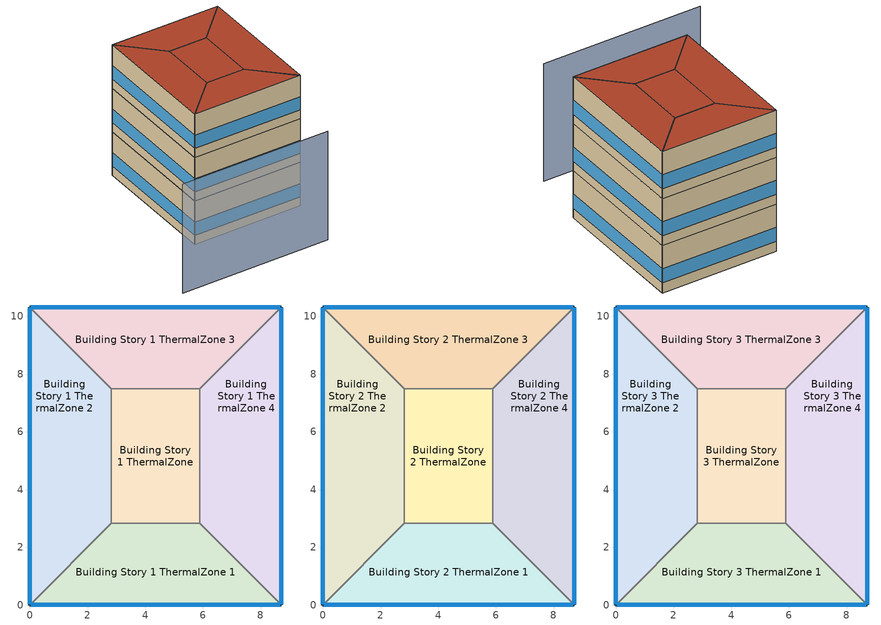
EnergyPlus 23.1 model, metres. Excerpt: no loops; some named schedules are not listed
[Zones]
Building Story 1 ThermalZone
 floor ground (Typical Insulated Carpeted 8in Slab Floor): 5.88,2.83 2.83,2.83 2.83,7.5 5.88,7.5 z0
 wall adiabatic (Typical Interior Wall): 2.83,2.83 5.88,2.83 5.88,7.5 2.83,7.5 2.83,2.83 z0:3.6
 ceiling adiabatic (Typical Interior Floor): 5.88,7.5 2.83,7.5 2.83,2.83 5.88,2.83 z3.6
Building Story 1 ThermalZone 1
 floor ground (Typical Insulated Carpeted 8in Slab Floor): 8.71,0 0,0 2.83,2.83 5.88,2.83 z0
 wall outside (Typical Insulated Steel Framed Exterior Wall R-20.41): 0,0 8.71,0 z0:3.6
 wall adiabatic (Typical Interior Wall): 8.71,0 5.88,2.83 2.83,2.83 0,0 z0:3.6
 window (U 0.48 SHGC 0.40 Dbl Ref-D Clr 6mm/13mm): 0.03,0 8.68,0 z0.76:1.85
 ceiling adiabatic (Typical Interior Ceiling): 5.88,2.83 2.83,2.83 0,0 8.71,0 z3.6
Building Story 1 ThermalZone 2
 floor ground (Typical Insulated Carpeted 8in Slab Floor): 0,0 0,10.33 2.83,7.5 2.83,2.83 z0
 wall outside (Typical Insulated Steel Framed Exterior Wall R-20.41): 0,10.33 0,0 z0:3.6
 wall adiabatic (Typical Interior Wall): 0,0 2.83,2.83 2.83,7.5 0,10.33 z0:3.6
 window (U 0.48 SHGC 0.40 Dbl Ref-D Clr 6mm/13mm): 0,10.3 0,0.03 z0.76:1.85
 ceiling adiabatic (Typical Interior Ceiling): 2.83,2.83 2.83,7.5 0,10.33 0,0 z3.6
Building Story 1 ThermalZone 3
 floor ground (Typical Insulated Carpeted 8in Slab Floor): 0,10.33 8.71,10.33 5.88,7.5 2.83,7.5 z0
 wall outside (Typical Insulated Steel Framed Exterior Wall R-20.41): 8.71,10.33 0,10.33 z0:3.6
 wall adiabatic (Typical Interior Wall): 0,10.33 2.83,7.5 5.88,7.5 8.71,10.33 z0:3.6
 window (U 0.48 SHGC 0.40 Dbl Ref-D Clr 6mm/13mm): 8.68,10.33 0.03,10.33 z0.76:1.85
 ceiling adiabatic (Typical Interior Ceiling): 2.83,7.5 5.88,7.5 8.71,10.33 0,10.33 z3.6
Building Story 1 ThermalZone 4
 floor ground (Typical Insulated Carpeted 8in Slab Floor): 8.71,10.33 8.71,0 5.88,2.83 5.88,7.5 z0
 wall outside (Typical Insulated Steel Framed Exterior Wall R-20.41): 8.71,0 8.71,10.33 z0:3.6
 wall adiabatic (Typical Interior Wall): 8.71,10.33 5.88,7.5 5.88,2.83 8.71,0 z0:3.6
 window (U 0.48 SHGC 0.40 Dbl Ref-D Clr 6mm/13mm): 8.71,0.03 8.71,10.3 z0.76:1.85
 ceiling adiabatic (Typical Interior Ceiling): 5.88,7.5 5.88,2.83 8.71,0 8.71,10.33 z3.6
Building Story 2 ThermalZone
 floor adiabatic (Typical Interior Floor): 5.88,2.83 2.83,2.83 2.83,7.5 5.88,7.5 z3.6
 wall adiabatic (Typical Interior Wall): 2.83,2.83 5.88,2.83 5.88,7.5 2.83,7.5 2.83,2.83 z3.6:7.2
 ceiling adiabatic (Typical Interior Ceiling): 5.88,7.5 2.83,7.5 2.83,2.83 5.88,2.83 z7.2
Building Story 2 ThermalZone 1
 floor adiabatic (Typical Interior Ceiling): 8.71,0 0,0 2.83,2.83 5.88,2.83 z3.6
 wall outside (Typical Insulated Steel Framed Exterior Wall R-20.41): 0,0 8.71,0 z3.6:7.2
 wall adiabatic (Typical Interior Wall): 8.71,0 5.88,2.83 2.83,2.83 0,0 z3.6:7.2
 window (U 0.48 SHGC 0.40 Dbl Ref-D Clr 6mm/13mm): 0.03,0 8.68,0 z4.36:5.45
 ceiling adiabatic (Typical Interior Ceiling): 5.88,2.83 2.83,2.83 0,0 8.71,0 z7.2
Building Story 2 ThermalZone 2
 floor adiabatic (Typical Interior Ceiling): 0,0 0,10.33 2.83,7.5 2.83,2.83 z3.6
 wall outside (Typical Insulated Steel Framed Exterior Wall R-20.41): 0,10.33 0,0 z3.6:7.2
 wall adiabatic (Typical Interior Wall): 0,0 2.83,2.83 2.83,7.5 0,10.33 z3.6:7.2
 window (U 0.48 SHGC 0.40 Dbl Ref-D Clr 6mm/13mm): 0,10.3 0,0.03 z4.36:5.45
 ceiling adiabatic (Typical Interior Ceiling): 2.83,2.83 2.83,7.5 0,10.33 0,0 z7.2
Building Story 2 ThermalZone 3
 floor adiabatic (Typical Interior Ceiling): 0,10.33 8.71,10.33 5.88,7.5 2.83,7.5 z3.6
 wall outside (Typical Insulated Steel Framed Exterior Wall R-20.41): 8.71,10.33 0,10.33 z3.6:7.2
 wall adiabatic (Typical Interior Wall): 0,10.33 2.83,7.5 5.88,7.5 8.71,10.33 z3.6:7.2
 window (U 0.48 SHGC 0.40 Dbl Ref-D Clr 6mm/13mm): 8.68,10.33 0.03,10.33 z4.36:5.45
 ceiling adiabatic (Typical Interior Ceiling): 2.83,7.5 5.88,7.5 8.71,10.33 0,10.33 z7.2
Building Story 2 ThermalZone 4
 floor adiabatic (Typical Interior Ceiling): 8.71,10.33 8.71,0 5.88,2.83 5.88,7.5 z3.6
 wall outside (Typical Insulated Steel Framed Exterior Wall R-20.41): 8.71,0 8.71,10.33 z3.6:7.2
 wall adiabatic (Typical Interior Wall): 8.71,10.33 5.88,7.5 5.88,2.83 8.71,0 z3.6:7.2
 window (U 0.48 SHGC 0.40 Dbl Ref-D Clr 6mm/13mm): 8.71,0.03 8.71,10.3 z4.36:5.45
 ceiling adiabatic (Typical Interior Ceiling): 5.88,7.5 5.88,2.83 8.71,0 8.71,10.33 z7.2
Building Story 3 ThermalZone
 floor adiabatic (Typical Interior Ceiling): 5.88,2.83 2.83,2.83 2.83,7.5 5.88,7.5 z7.2
 wall adiabatic (Typical Interior Wall): 2.83,2.83 5.88,2.83 5.88,7.5 2.83,7.5 2.83,2.83 z7.2:10.8
 roof outside (Typical IEAD Roof R-31.25): 5.88,7.5 2.83,7.5 2.83,2.83 5.88,2.83 z10.8
Building Story 3 ThermalZone 1
 floor adiabatic (Typical Interior Ceiling): 8.71,0 0,0 2.83,2.83 5.88,2.83 z7.2
 wall outside (Typical Insulated Steel Framed Exterior Wall R-20.41): 0,0 8.71,0 z7.2:10.8
 wall adiabatic (Typical Interior Wall): 8.71,0 5.88,2.83 2.83,2.83 0,0 z7.2:10.8
 window (U 0.48 SHGC 0.40 Dbl Ref-D Clr 6mm/13mm): 0.03,0 8.68,0 z7.96:9.05
 roof outside (Typical IEAD Roof R-31.25): 5.88,2.83 2.83,2.83 0,0 8.71,0 z10.8
Building Story 3 ThermalZone 2
 floor adiabatic (Typical Interior Ceiling): 0,0 0,10.33 2.83,7.5 2.83,2.83 z7.2
 wall outside (Typical Insulated Steel Framed Exterior Wall R-20.41): 0,10.33 0,0 z7.2:10.8
 wall adiabatic (Typical Interior Wall): 0,0 2.83,2.83 2.83,7.5 0,10.33 z7.2:10.8
 window (U 0.48 SHGC 0.40 Dbl Ref-D Clr 6mm/13mm): 0,10.3 0,0.03 z7.96:9.05
 roof outside (Typical IEAD Roof R-31.25): 2.83,2.83 2.83,7.5 0,10.33 0,0 z10.8
Building Story 3 ThermalZone 3
 floor adiabatic (Typical Interior Ceiling): 0,10.33 8.71,10.33 5.88,7.5 2.83,7.5 z7.2
 wall outside (Typical Insulated Steel Framed Exterior Wall R-20.41): 8.71,10.33 0,10.33 z7.2:10.8
 wall adiabatic (Typical Interior Wall): 0,10.33 2.83,7.5 5.88,7.5 8.71,10.33 z7.2:10.8
 window (U 0.48 SHGC 0.40 Dbl Ref-D Clr 6mm/13mm): 8.68,10.33 0.03,10.33 z7.96:9.05
 roof outside (Typical IEAD Roof R-31.25): 2.83,7.5 5.88,7.5 8.71,10.33 0,10.33 z10.8
Building Story 3 ThermalZone 4
 floor adiabatic (Typical Interior Ceiling): 8.71,10.33 8.71,0 5.88,2.83 5.88,7.5 z7.2
 wall outside (Typical Insulated Steel Framed Exterior Wall R-20.41): 8.71,0 8.71,10.33 z7.2:10.8
 wall adiabatic (Typical Interior Wall): 8.71,10.33 5.88,7.5 5.88,2.83 8.71,0 z7.2:10.8
 window (U 0.48 SHGC 0.40 Dbl Ref-D Clr 6mm/13mm): 8.71,0.03 8.71,10.3 z7.96:9.05
 roof outside (Typical IEAD Roof R-31.25): 5.88,7.5 5.88,2.83 8.71,0 8.71,10.33 z10.8
shading: 7.95,-4.55 -4.02,-4.55 z0:9
[Building]
bld_22: Terrain=City
[Site:Location]
Laramie General Brees Field_WY_USA: Latitude {deg}=41.3155; Longitude {deg}=-105.583; Time Zone {hr}=-7; Elevation {m}=2215
[Site:GroundTemperature:FCfactorMethod]
8.6, 2.8, -4.1, -8.8, -2.2, 0.3, 6.7, 10.1, 16.5, 20.6, 19.2, 14.7
[Site:WaterMainsTemperature]
Calculation Method=Correlation; Annual Average Outdoor Air Temperature {C}=8.96667; Maximum Difference In Monthly Average Outdoor Air Temperatures {deltaC}=26.2
[SizingPeriod:DesignDay] Day of Month=21; Dry-Bulb Temperature Range Modifier Type=DefaultMultipliers; Humidity Condition Type=Wetbulb; Barometric Pressure {Pa}=98769; Rain Indicator=No; Snow Indicator=No; Daylight Saving Time Indicator=No; Begin Environment Reset Mode=FullResetAtBeginEnvironment
Name | Month | Day Type | Maximum Dry-Bulb Temperature {C} | Daily Dry-Bulb Temperature Range {deltaC} | Wetbulb or DewPoint at Maximum Dry-Bulb {C} | Wind Speed {m/s} | Wind Direction {deg} | Solar Model Indicator | ASHRAE Clear Sky Optical Depth for Beam Irradiance (taub) | ASHRAE Clear Sky Optical Depth for Diffuse Irradiance (taud) | Sky Clearness
Buffalo Niagara Intl Ap Ann Clg .4% Condns DB=>MWB 1 | 7 | SummerDesignDay | 30.3 | 9.3 | 21.8 | 5.7 | 240 | ASHRAETau | 0.462 | 2.001
Buffalo Niagara Intl Ap Ann Clg .4% Condns WB=>MDB 1 | 7 | SummerDesignDay | 27.8 | 9.3 | 23.8 | 5.7 | 240 | ASHRAETau | 0.462 | 2.001
Buffalo Niagara Intl Ap Ann Htg 99.6% Condns DB 1 | 1 | WinterDesignDay | -16.3 | 0 | -16.3 | 5.1 | 270 | ASHRAEClearSky |  |  | 0
[Material] Thermal Absorptance=0.9; Solar Absorptance=0.7
Name | Roughness | Thickness {m} | Conductivity {W/m-K} | Density {kg/m3} | Specific Heat {J/kg-K} | Visible Absorptance
100mm Normalweight concrete floor | MediumRough | 0.1016 | 2.31045 | 2322 | 832.557 | 0.7
25mm Stucco | Smooth | 0.0254 | 0.72 | 1856 | 840 | 0.7
5/8 in. Gypsum Board | MediumSmooth | 0.0159 | 0.16 | 800 | 1090 | 0.7
8 in. Normalweight Concrete Floor | MediumRough | 0.2032 | 2.31 | 2322 | 832 | 0.7
G01 13mm gypsum board | Smooth | 0.0127 | 0.160031 | 800.001 | 1090.73 | 0.5
Metal Roof Surface | Smooth | 0.0008 | 45.28 | 7824 | 500 | 0.7
Roof Membrane | VeryRough | 0.0095 | 0.16 | 1121.29 | 1460 | 0.7
Std Wood 6inch 1; Std Wood 6inch 2 | MediumSmooth | 0.15 | 0.12 | 540 | 1210 | 0.7
[Material:NoMass] Roughness=Smooth; Thermal Absorptance=0.9; Solar Absorptance=0.7
Name | Thermal Resistance {m2-K/W} | Visible Absorptance
CP02 CARPET PAD; Typical Carpet Pad | 0.21648 | 0.8
Typical Insulation R-18.23 | 3.21036 | 0.7
Typical Insulation R-30.13 | 5.30668 | 0.7
[WindowMaterial:Gas]
AIR 13MM: Gas Type=Air; Thickness {m}=0.0127
[WindowMaterial:Glazing] Optical Data Type=SpectralAverage; Thickness {m}=0.006; Infrared Transmittance at Normal Incidence=0; Front Side Infrared Hemispherical Emissivity=0.84; Conductivity {W/m-K}=0.9; Dirt Correction Factor for Solar and Visible Transmittance=1; Solar Diffusing=No
Name | Solar Transmittance at Normal Incidence | Front Side Solar Reflectance at Normal Incidence | Back Side Solar Reflectance at Normal Incidence | Visible Transmittance at Normal Incidence | Front Side Visible Reflectance at Normal Incidence | Back Side Visible Reflectance at Normal Incidence | Back Side Infrared Hemispherical Emissivity
CLEAR 6MM | 0.775 | 0.071 | 0.071 | 0.881 | 0.08 | 0.08 | 0.84
REF D CLEAR 6MM | 0.429 | 0.308 | 0.379 | 0.334 | 0.453 | 0.505 | 0.82
[Construction]
InteriorFurnishings 1: Std Wood 6inch 1
InteriorFurnishings 2: Std Wood 6inch 2
Typical IEAD Roof R-31.25: Roof Membrane, Typical Insulation R-30.13, Metal Roof Surface
Typical Insulated Carpeted 8in Slab Floor: 8 in. Normalweight Concrete Floor, Typical Carpet Pad
Typical Insulated Steel Framed Exterior Wall R-20.41: 25mm Stucco, 5/8 in. Gypsum Board, Typical Insulation R-18.23, 5/8 in. Gypsum Board
Typical Interior Ceiling: CP02 CARPET PAD, 100mm Normalweight concrete floor
Typical Interior Floor: 100mm Normalweight concrete floor, CP02 CARPET PAD
Typical Interior Wall: G01 13mm gypsum board, G01 13mm gypsum board
U 0.48 SHGC 0.40 Dbl Ref-D Clr 6mm/13mm: REF D CLEAR 6MM, AIR 13MM, CLEAR 6MM
[Zone] Part of Total Floor Area=Yes
Name | Multiplier
Building Story 1 ThermalZone; Building Story 1 ThermalZone 1; Building Story 1 ThermalZone 2; Building Story 1 ThermalZone 3; Building Story 1 ThermalZone 4; Building Story 3 ThermalZone; Building Story 3 ThermalZone 1; Building Story 3 ThermalZone 2; Building Story 3 ThermalZone 3; Building Story 3 ThermalZone 4 | 1
Building Story 2 ThermalZone; Building Story 2 ThermalZone 1; Building Story 2 ThermalZone 2; Building Story 2 ThermalZone 3; Building Story 2 ThermalZone 4 | 28
[Space]
Name | Zone | Space Type
Building Story 1 Space | Building Story 1 ThermalZone | Story Ground Blended Space Type
Building Story 1 Space 1 | Building Story 1 ThermalZone 1 | Story Ground Blended Space Type
Building Story 1 Space 2 | Building Story 1 ThermalZone 2 | Story Ground Blended Space Type
Building Story 1 Space 3 | Building Story 1 ThermalZone 3 | Story Ground Blended Space Type
Building Story 1 Space 4 | Building Story 1 ThermalZone 4 | Story Ground Blended Space Type
Building Story 2 Space | Building Story 2 ThermalZone | Story Mid Blended Space Type
Building Story 2 Space 1 | Building Story 2 ThermalZone 1 | Story Mid Blended Space Type
Building Story 2 Space 2 | Building Story 2 ThermalZone 2 | Story Mid Blended Space Type
Building Story 2 Space 3 | Building Story 2 ThermalZone 3 | Story Mid Blended Space Type
Building Story 2 Space 4 | Building Story 2 ThermalZone 4 | Story Mid Blended Space Type
Building Story 3 Space | Building Story 3 ThermalZone | Story Top Blended Space Type
Building Story 3 Space 1 | Building Story 3 ThermalZone 1 | Story Top Blended Space Type
Building Story 3 Space 2 | Building Story 3 ThermalZone 2 | Story Top Blended Space Type
Building Story 3 Space 3 | Building Story 3 ThermalZone 3 | Story Top Blended Space Type
Building Story 3 Space 4 | Building Story 3 ThermalZone 4 | Story Top Blended Space Type
[SpaceList]
Story Ground Blended Space Type: Building Story 1 Space, Building Story 1 Space 1, Building Story 1 Space 2, Building Story 1 Space 4, Building Story 1 Space 3
Story Mid Blended Space Type: Building Story 2 Space 1, Building Story 2 Space, Building Story 2 Space 2, Building Story 2 Space 3, Building Story 2 Space 4
Story Top Blended Space Type: Building Story 3 Space, Building Story 3 Space 1, Building Story 3 Space 2, Building Story 3 Space 3, Building Story 3 Space 4
[InternalMass]
Name | Construction | Zone or ZoneList | Space or SpaceList | Surface Area {m2}
Building Story 1 Space SecondarySchool Auditorium  - Story Ground Mass | InteriorFurnishings 1 | Building Story 1 ThermalZone | Building Story 1 Space | 2.58643
Building Story 1 Space 1 SecondarySchool Auditorium  - Story Ground Mass | InteriorFurnishings 1 | Building Story 1 ThermalZone 1 | Building Story 1 Space 1 | 3.01744
Building Story 1 Space 2 SecondarySchool Auditorium  - Story Ground Mass | InteriorFurnishings 1 | Building Story 1 ThermalZone 2 | Building Story 1 Space 2 | 3.849
Building Story 1 Space 4 SecondarySchool Auditorium  - Story Ground Mass | InteriorFurnishings 1 | Building Story 1 ThermalZone 4 | Building Story 1 Space 4 | 3.849
Building Story 1 Space 3 SecondarySchool Auditorium  - Story Ground Mass | InteriorFurnishings 1 | Building Story 1 ThermalZone 3 | Building Story 1 Space 3 | 3.01743
Building Story 1 Space SecondarySchool Cafeteria  - Story Ground Mass | InteriorFurnishings 1 | Building Story 1 ThermalZone | Building Story 1 Space | 1.63705
Building Story 1 Space 1 SecondarySchool Cafeteria  - Story Ground Mass | InteriorFurnishings 1 | Building Story 1 ThermalZone 1 | Building Story 1 Space 1 | 1.90985
Building Story 1 Space 2 SecondarySchool Cafeteria  - Story Ground Mass | InteriorFurnishings 1 | Building Story 1 ThermalZone 2 | Building Story 1 Space 2 | 2.43617
Building Story 1 Space 4 SecondarySchool Cafeteria  - Story Ground Mass | InteriorFurnishings 1 | Building Story 1 ThermalZone 4 | Building Story 1 Space 4 | 2.43617
Building Story 1 Space 3 SecondarySchool Cafeteria  - Story Ground Mass | InteriorFurnishings 1 | Building Story 1 ThermalZone 3 | Building Story 1 Space 3 | 1.90984
Building Story 1 Space SecondarySchool Classroom A  - Story Ground Mass; Building Story 1 Space SecondarySchool Classroom C  - Story Ground Mass | InteriorFurnishings 1 | Building Story 1 ThermalZone | Building Story 1 Space | 1.11446
Building Story 1 Space 1 SecondarySchool Classroom A  - Story Ground Mass; Building Story 1 Space 1 SecondarySchool Classroom C  - Story Ground Mass | InteriorFurnishings 1 | Building Story 1 ThermalZone 1 | Building Story 1 Space 1 | 1.30018
Building Story 1 Space 2 SecondarySchool Classroom A  - Story Ground Mass; Building Story 1 Space 2 SecondarySchool Classroom C  - Story Ground Mass | InteriorFurnishings 1 | Building Story 1 ThermalZone 2 | Building Story 1 Space 2 | 1.65849
Building Story 1 Space 4 SecondarySchool Classroom A  - Story Ground Mass; Building Story 1 Space 4 SecondarySchool Classroom C  - Story Ground Mass | InteriorFurnishings 1 | Building Story 1 ThermalZone 4 | Building Story 1 Space 4 | 1.65849
Building Story 1 Space 3 SecondarySchool Classroom A  - Story Ground Mass; Building Story 1 Space 3 SecondarySchool Classroom C  - Story Ground Mass | InteriorFurnishings 1 | Building Story 1 ThermalZone 3 | Building Story 1 Space 3 | 1.30018
Building Story 1 Space SecondarySchool ComputerRoom  - Story Ground Mass | InteriorFurnishings 1 | Building Story 1 ThermalZone | Building Story 1 Space | 2.49919
Building Story 1 Space 1 SecondarySchool ComputerRoom  - Story Ground Mass | InteriorFurnishings 1 | Building Story 1 ThermalZone 1 | Building Story 1 Space 1 | 2.91566
Building Story 1 Space 2 SecondarySchool ComputerRoom  - Story Ground Mass | InteriorFurnishings 1 | Building Story 1 ThermalZone 2 | Building Story 1 Space 2 | 3.71918
Building Story 1 Space 4 SecondarySchool ComputerRoom  - Story Ground Mass | InteriorFurnishings 1 | Building Story 1 ThermalZone 4 | Building Story 1 Space 4 | 3.71918
Building Story 1 Space 3 SecondarySchool ComputerRoom  - Story Ground Mass | InteriorFurnishings 1 | Building Story 1 ThermalZone 3 | Building Story 1 Space 3 | 2.91566
Building Story 1 Space SecondarySchool Corridor B  - Story Ground Mass | InteriorFurnishings 1 | Building Story 1 ThermalZone | Building Story 1 Space | 1.57146
Building Story 1 Space 1 SecondarySchool Corridor B  - Story Ground Mass | InteriorFurnishings 1 | Building Story 1 ThermalZone 1 | Building Story 1 Space 1 | 1.83333
Building Story 1 Space 2 SecondarySchool Corridor B  - Story Ground Mass | InteriorFurnishings 1 | Building Story 1 ThermalZone 2 | Building Story 1 Space 2 | 2.33858
Building Story 1 Space 4 SecondarySchool Corridor B  - Story Ground Mass | InteriorFurnishings 1 | Building Story 1 ThermalZone 4 | Building Story 1 Space 4 | 2.33858
Building Story 1 Space 3 SecondarySchool Corridor B  - Story Ground Mass | InteriorFurnishings 1 | Building Story 1 ThermalZone 3 | Building Story 1 Space 3 | 1.83333
Building Story 1 Space SecondarySchool Gym  - Story Ground Mass | InteriorFurnishings 1 | Building Story 1 ThermalZone | Building Story 1 Space | 8.44695
Building Story 1 Space 1 SecondarySchool Gym  - Story Ground Mass | InteriorFurnishings 1 | Building Story 1 ThermalZone 1 | Building Story 1 Space 1 | 9.85457
Building Story 1 Space 2 SecondarySchool Gym  - Story Ground Mass | InteriorFurnishings 1 | Building Story 1 ThermalZone 2 | Building Story 1 Space 2 | 12.5704
Building Story 1 Space 4 SecondarySchool Gym  - Story Ground Mass | InteriorFurnishings 1 | Building Story 1 ThermalZone 4 | Building Story 1 Space 4 | 12.5704
Building Story 1 Space 3 SecondarySchool Gym  - Story Ground Mass | InteriorFurnishings 1 | Building Story 1 ThermalZone 3 | Building Story 1 Space 3 | 9.85456
Building Story 1 Space SecondarySchool Kitchen  - Story Ground Mass | InteriorFurnishings 1 | Building Story 1 ThermalZone | Building Story 1 Space | 0.564499
Building Story 1 Space 1 SecondarySchool Kitchen  - Story Ground Mass | InteriorFurnishings 1 | Building Story 1 ThermalZone 1 | Building Story 1 Space 1 | 0.658568
Building Story 1 Space 2 SecondarySchool Kitchen  - Story Ground Mass | InteriorFurnishings 1 | Building Story 1 ThermalZone 2 | Building Story 1 Space 2 | 0.84006
Building Story 1 Space 4 SecondarySchool Kitchen  - Story Ground Mass | InteriorFurnishings 1 | Building Story 1 ThermalZone 4 | Building Story 1 Space 4 | 0.84006
Building Story 1 Space 3 SecondarySchool Kitchen  - Story Ground Mass | InteriorFurnishings 1 | Building Story 1 ThermalZone 3 | Building Story 1 Space 3 | 0.658567
Building Story 1 Space SecondarySchool Library  - Story Ground Mass | InteriorFurnishings 1 | Building Story 1 ThermalZone | Building Story 1 Space | 2.20155
Building Story 1 Space 1 SecondarySchool Library  - Story Ground Mass | InteriorFurnishings 1 | Building Story 1 ThermalZone 1 | Building Story 1 Space 1 | 2.56841
Building Story 1 Space 2 SecondarySchool Library  - Story Ground Mass | InteriorFurnishings 1 | Building Story 1 ThermalZone 2 | Building Story 1 Space 2 | 3.27623
Building Story 1 Space 4 SecondarySchool Library  - Story Ground Mass | InteriorFurnishings 1 | Building Story 1 ThermalZone 4 | Building Story 1 Space 4 | 3.27623
Building Story 1 Space 3 SecondarySchool Library  - Story Ground Mass | InteriorFurnishings 1 | Building Story 1 ThermalZone 3 | Building Story 1 Space 3 | 2.56841
Building Story 1 Space SecondarySchool Lobby  - Story Ground Mass; Building Story 1 Space SecondarySchool Restroom  - Story Ground Mass | InteriorFurnishings 1 | Building Story 1 ThermalZone | Building Story 1 Space | 1.09821
Building Story 1 Space 1 SecondarySchool Lobby  - Story Ground Mass; Building Story 1 Space 1 SecondarySchool Restroom  - Story Ground Mass | InteriorFurnishings 1 | Building Story 1 ThermalZone 1 | Building Story 1 Space 1 | 1.28121
Building Story 1 Space 2 SecondarySchool Lobby  - Story Ground Mass; Building Story 1 Space 2 SecondarySchool Restroom  - Story Ground Mass | InteriorFurnishings 1 | Building Story 1 ThermalZone 2 | Building Story 1 Space 2 | 1.6343
Building Story 1 Space 4 SecondarySchool Lobby  - Story Ground Mass; Building Story 1 Space 4 SecondarySchool Restroom  - Story Ground Mass | InteriorFurnishings 1 | Building Story 1 ThermalZone 4 | Building Story 1 Space 4 | 1.6343
Building Story 1 Space 3 SecondarySchool Lobby  - Story Ground Mass; Building Story 1 Space 3 SecondarySchool Restroom  - Story Ground Mass | InteriorFurnishings 1 | Building Story 1 ThermalZone 3 | Building Story 1 Space 3 | 1.28121
Building Story 1 Space SecondarySchool Mechanical  - Story Ground Mass | InteriorFurnishings 1 | Building Story 1 ThermalZone | Building Story 1 Space | 1.791
Building Story 1 Space 1 SecondarySchool Mechanical  - Story Ground Mass | InteriorFurnishings 1 | Building Story 1 ThermalZone 1 | Building Story 1 Space 1 | 2.08946
Building Story 1 Space 2 SecondarySchool Mechanical  - Story Ground Mass | InteriorFurnishings 1 | Building Story 1 ThermalZone 2 | Building Story 1 Space 2 | 2.66528
Building Story 1 Space 4 SecondarySchool Mechanical  - Story Ground Mass | InteriorFurnishings 1 | Building Story 1 ThermalZone 4 | Building Story 1 Space 4 | 2.66528
Building Story 1 Space 3 SecondarySchool Mechanical  - Story Ground Mass | InteriorFurnishings 1 | Building Story 1 ThermalZone 3 | Building Story 1 Space 3 | 2.08945
Building Story 1 Space SecondarySchool Office  - Story Ground Mass | InteriorFurnishings 1 | Building Story 1 ThermalZone | Building Story 1 Space | 2.78657
Building Story 1 Space 1 SecondarySchool Office  - Story Ground Mass | InteriorFurnishings 1 | Building Story 1 ThermalZone 1 | Building Story 1 Space 1 | 3.25093
Building Story 1 Space 2 SecondarySchool Office  - Story Ground Mass | InteriorFurnishings 1 | Building Story 1 ThermalZone 2 | Building Story 1 Space 2 | 4.14684
Building Story 1 Space 4 SecondarySchool Office  - Story Ground Mass | InteriorFurnishings 1 | Building Story 1 ThermalZone 4 | Building Story 1 Space 4 | 4.14684
Building Story 1 Space 3 SecondarySchool Office  - Story Ground Mass | InteriorFurnishings 1 | Building Story 1 ThermalZone 3 | Building Story 1 Space 3 | 3.25093
Building Story 1 Space Mass | InteriorFurnishings 2 | Building Story 1 ThermalZone | Building Story 1 Space | 28.51
Building Story 1 Space 1 Mass | InteriorFurnishings 2 | Building Story 1 ThermalZone 1 | Building Story 1 Space 1 | 33.261
Building Story 1 Space 2 Mass | InteriorFurnishings 2 | Building Story 1 ThermalZone 2 | Building Story 1 Space 2 | 42.4273
Building Story 1 Space 3 Mass | InteriorFurnishings 2 | Building Story 1 ThermalZone 3 | Building Story 1 Space 3 | 33.261
Building Story 1 Space 4 Mass | InteriorFurnishings 2 | Building Story 1 ThermalZone 4 | Building Story 1 Space 4 | 42.4273
Building Story 2 Space 1 Office WholeBuilding - Md Office  - Story Mid Mass | InteriorFurnishings 1 | Building Story 2 ThermalZone 1 | Building Story 2 Space 1 | 6.6522
Building Story 2 Space Office WholeBuilding - Md Office  - Story Mid Mass | InteriorFurnishings 1 | Building Story 2 ThermalZone | Building Story 2 Space | 5.70201
Building Story 2 Space 2 Office WholeBuilding - Md Office  - Story Mid Mass | InteriorFurnishings 1 | Building Story 2 ThermalZone 2 | Building Story 2 Space 2 | 8.48546
Building Story 2 Space 3 Office WholeBuilding - Md Office  - Story Mid Mass | InteriorFurnishings 1 | Building Story 2 ThermalZone 3 | Building Story 2 Space 3 | 6.65219
Building Story 2 Space 4 Office WholeBuilding - Md Office  - Story Mid Mass | InteriorFurnishings 1 | Building Story 2 ThermalZone 4 | Building Story 2 Space 4 | 8.48546
Building Story 2 Space 1 SecondarySchool Classroom A  - Story Mid Mass; Building Story 2 Space 1 SecondarySchool Classroom C  - Story Mid Mass | InteriorFurnishings 1 | Building Story 2 ThermalZone 1 | Building Story 2 Space 1 | 7.80302
Building Story 2 Space SecondarySchool Classroom A  - Story Mid Mass; Building Story 2 Space SecondarySchool Classroom C  - Story Mid Mass | InteriorFurnishings 1 | Building Story 2 ThermalZone | Building Story 2 Space | 6.68845
Building Story 2 Space 2 SecondarySchool Classroom A  - Story Mid Mass; Building Story 2 Space 2 SecondarySchool Classroom C  - Story Mid Mass | InteriorFurnishings 1 | Building Story 2 ThermalZone 2 | Building Story 2 Space 2 | 9.95343
Building Story 2 Space 3 SecondarySchool Classroom A  - Story Mid Mass; Building Story 2 Space 3 SecondarySchool Classroom C  - Story Mid Mass | InteriorFurnishings 1 | Building Story 2 ThermalZone 3 | Building Story 2 Space 3 | 7.80301
Building Story 2 Space 4 SecondarySchool Classroom A  - Story Mid Mass; Building Story 2 Space 4 SecondarySchool Classroom C  - Story Mid Mass | InteriorFurnishings 1 | Building Story 2 ThermalZone 4 | Building Story 2 Space 4 | 9.95343
Building Story 2 Space 1 SecondarySchool Corridor B  - Story Mid Mass | InteriorFurnishings 1 | Building Story 2 ThermalZone 1 | Building Story 2 Space 1 | 11.0028
Building Story 2 Space SecondarySchool Corridor B  - Story Mid Mass | InteriorFurnishings 1 | Building Story 2 ThermalZone | Building Story 2 Space | 9.43113
Building Story 2 Space 2 SecondarySchool Corridor B  - Story Mid Mass | InteriorFurnishings 1 | Building Story 2 ThermalZone 2 | Building Story 2 Space 2 | 14.035
Building Story 2 Space 3 SecondarySchool Corridor B  - Story Mid Mass | InteriorFurnishings 1 | Building Story 2 ThermalZone 3 | Building Story 2 Space 3 | 11.0027
Building Story 2 Space 4 SecondarySchool Corridor B  - Story Mid Mass | InteriorFurnishings 1 | Building Story 2 ThermalZone 4 | Building Story 2 Space 4 | 14.035
Building Story 2 Space Mass | InteriorFurnishings 2 | Building Story 2 ThermalZone | Building Story 2 Space | 28.51
Building Story 2 Space 1 Mass | InteriorFurnishings 2 | Building Story 2 ThermalZone 1 | Building Story 2 Space 1 | 33.261
Building Story 2 Space 2 Mass | InteriorFurnishings 2 | Building Story 2 ThermalZone 2 | Building Story 2 Space 2 | 42.4273
Building Story 2 Space 3 Mass | InteriorFurnishings 2 | Building Story 2 ThermalZone 3 | Building Story 2 Space 3 | 33.261
Building Story 2 Space 4 Mass | InteriorFurnishings 2 | Building Story 2 ThermalZone 4 | Building Story 2 Space 4 | 42.4273
Building Story 3 Space Office WholeBuilding - Md Office  - Story Top Mass | InteriorFurnishings 1 | Building Story 3 ThermalZone | Building Story 3 Space | 28.51
Building Story 3 Space 1 Office WholeBuilding - Md Office  - Story Top Mass | InteriorFurnishings 1 | Building Story 3 ThermalZone 1 | Building Story 3 Space 1 | 33.261
Building Story 3 Space 2 Office WholeBuilding - Md Office  - Story Top Mass | InteriorFurnishings 1 | Building Story 3 ThermalZone 2 | Building Story 3 Space 2 | 42.4273
Building Story 3 Space 3 Office WholeBuilding - Md Office  - Story Top Mass | InteriorFurnishings 1 | Building Story 3 ThermalZone 3 | Building Story 3 Space 3 | 33.261
Building Story 3 Space 4 Office WholeBuilding - Md Office  - Story Top Mass | InteriorFurnishings 1 | Building Story 3 ThermalZone 4 | Building Story 3 Space 4 | 42.4273
Building Story 3 Space Mass | InteriorFurnishings 2 | Building Story 3 ThermalZone | Building Story 3 Space | 28.51
Building Story 3 Space 1 Mass | InteriorFurnishings 2 | Building Story 3 ThermalZone 1 | Building Story 3 Space 1 | 33.261
Building Story 3 Space 2 Mass | InteriorFurnishings 2 | Building Story 3 ThermalZone 2 | Building Story 3 Space 2 | 42.4273
Building Story 3 Space 3 Mass | InteriorFurnishings 2 | Building Story 3 ThermalZone 3 | Building Story 3 Space 3 | 33.261
Building Story 3 Space 4 Mass | InteriorFurnishings 2 | Building Story 3 ThermalZone 4 | Building Story 3 Space 4 | 42.4273
[Lights] Design Level Calculation Method=Watts/Area; Return Air Fraction=0; Fraction Visible=0.2; Fraction Replaceable=1
Name | Zone or ZoneList or Space or SpaceList | Schedule | Watts per Zone Floor Area {W/m2} | Fraction Radiant
SecondarySchool Auditorium Lights 1 | Story Ground Blended Space Type | SchoolSecondary BLDG_LIGHT_SCH_2013 | 0.615196 | 0.37
SecondarySchool Cafeteria Lights 1 | Story Ground Blended Space Type | SchoolSecondary BLDG_LIGHT_SCH_2013 | 0.401741 | 0.37
SecondarySchool Classroom Lights 1 | Story Ground Blended Space Type | SchoolSecondary BLDG_LIGHT_CLASSROOM_SCH_2013 | 1.04349 | 0.37
SecondarySchool ComputerRoom Lights 1 | Story Ground Blended Space Type | SchoolSecondary BLDG_LIGHT_CLASSROOM_SCH_2013 | 1.17002 | 0.37
SecondarySchool Corridor Lights 1 | Story Ground Blended Space Type | SchoolSecondary BLDG_LIGHT_CORRIDOR_SCH_2013 | 0.39158 | 0.37
SecondarySchool Gym Lights 1 | Story Ground Blended Space Type | SchoolSecondary BLDG_LIGHT_GYM_SCH_2013 | 2.29617 | 0.37
SecondarySchool Kitchen Lights 1 | Story Ground Blended Space Type | SchoolSecondary BLDG_LIGHT_SCH_2013 | 0.257882 | 0.37
SecondarySchool Library Lights 1 | Story Ground Blended Space Type | SchoolSecondary BLDG_LIGHT_LIBRARY_SCH_2013 | 0.989115 | 0.37
SecondarySchool Lobby Lights 1 | Story Ground Blended Space Type | SchoolSecondary BLDG_LIGHT_LOBBYFLR1_SCH_2013 | 0.373163 | 0.37
SecondarySchool Mechanical Lights 1 | Story Ground Blended Space Type | SchoolSecondary BLDG_LIGHT_MECHANICAL_SCH_2013 | 0.283999 | 0.37
SecondarySchool Office Lights 1 | Story Ground Blended Space Type | SchoolSecondary BLDG_LIGHT_OFFICE_SCH_2013 | 1.16779 | 0.37
SecondarySchool Restroom Lights 1 | Story Ground Blended Space Type | SchoolSecondary BLDG_LIGHT_BATH_SCH_2013 | 0.406333 | 0.37
Office WholeBuilding - Md Office Lights 1 | Story Mid Blended Space Type | OfficeMedium BLDG_LIGHT_SCH_2013 | 1.76528 | 0.7
SecondarySchool Classroom Lights 2 | Story Mid Blended Space Type | SchoolSecondary BLDG_LIGHT_CLASSROOM_SCH_2013 | 6.26252 | 0.37
SecondarySchool Corridor Lights 2 | Story Mid Blended Space Type | SchoolSecondary BLDG_LIGHT_CORRIDOR_SCH_2013 | 2.35007 | 0.37
Office WholeBuilding - Md Office Lights 2 | Story Top Blended Space Type | OfficeMedium BLDG_LIGHT_SCH_2013 | 8.82641 | 0.7
[People] Number of People Calculation Method=People/Area; Fraction Radiant=0.3; Enable ASHRAE 55 Comfort Warnings=Yes; Mean Radiant Temperature Calculation Type=ZoneAveraged; Work Efficiency Schedule=Work Efficiency Schedule; Clothing Insulation Schedule=Clothing Schedule; Air Velocity Schedule=Air Velocity Schedule; Thermal Comfort Model 1 Type=Fanger
Name | Zone or ZoneList or Space or SpaceList | Number of People Schedule | People per Floor Area {person/m2} | Activity Level Schedule
SecondarySchool Auditorium People 1 | Story Ground Blended Space Type | SchoolSecondary BLDG_OCC_SCH_Auditorium | 0.146475 | SchoolSecondary ACTIVITY_SCH
SecondarySchool Cafeteria People 1 | Story Ground Blended Space Type | SchoolSecondary BLDG_OCC_SCH_Cafeteria | 0.0618064 | SchoolSecondary ACTIVITY_SCH
SecondarySchool Classroom People 1 | Story Ground Blended Space Type | SchoolSecondary BLDG_OCC_SCH | 0.0294534 | SchoolSecondary ACTIVITY_SCH
SecondarySchool ComputerRoom People 1 | Story Ground Blended Space Type | SchoolSecondary BLDG_OCC_SCH_Extend | 0.0330248 | SchoolSecondary ACTIVITY_SCH
SecondarySchool Gym People 1 | Story Ground Blended Space Type | SchoolSecondary BLDG_OCC_SCH_Gym | 0.0956739 | SchoolSecondary ACTIVITY_SCH
SecondarySchool Kitchen People 1 | Story Ground Blended Space Type | SchoolSecondary BLDG_OCC_SCH | 0.0032459 | SchoolSecondary ACTIVITY_SCH
SecondarySchool Library People 1 | Story Ground Blended Space Type | SchoolSecondary BLDG_OCC_SCH | 0.00831189 | SchoolSecondary ACTIVITY_SCH
SecondarySchool Office People 1 | Story Ground Blended Space Type | SchoolSecondary BLDG_OCC_SCH_Offices | 0.00526032 | SchoolSecondary ACTIVITY_SCH
Office WholeBuilding - Md Office People 1 | Story Mid Blended Space Type | OfficeMedium BLDG_OCC_SCH | 0.0107639 | OfficeMedium ACTIVITY_SCH
SecondarySchool Classroom People 2 | Story Mid Blended Space Type | SchoolSecondary BLDG_OCC_SCH | 0.176765 | SchoolSecondary ACTIVITY_SCH
Office WholeBuilding - Md Office People 2 | Story Top Blended Space Type | OfficeMedium BLDG_OCC_SCH | 0.0538196 | OfficeMedium ACTIVITY_SCH
[ElectricEquipment] Design Level Calculation Method=Watts/Area
Name | Zone or ZoneList or Space or SpaceList | Schedule | Watts per Zone Floor Area {W/m2} | Fraction Radiant | Fraction Latent | Fraction Lost
2 Elevator Fans | Story Ground Blended Space Type | Elevator Schedule 3 | 0.688381 | 0.5
2 Elevator Lift Motors | Story Ground Blended Space Type | Elevator Schedule 1 | 357.003 | 0 | 0 | 1
2 Elevator Lights | Story Ground Blended Space Type | Elevator Schedule 2 | 0.719311 | 0.5
SecondarySchool Auditorium Elec Equip 1 | Story Ground Blended Space Type | SchoolSecondary BLDG_EQUIP_SCH_2013 | 0.449191 | 0.5 | 0 | 0
SecondarySchool Cafeteria Elec Equip 1 | Story Ground Blended Space Type | SchoolSecondary KITCHEN_ELEC_EQUIP_SCH | 4.41916 | 0.5 | 0 | 0
SecondarySchool Classroom Elec Equip 1 | Story Ground Blended Space Type | SchoolSecondary BLDG_EQUIP_SCH_2013 | 0.781778 | 0.5 | 0 | 0
SecondarySchool ComputerRoom Elec Equip 1 | Story Ground Blended Space Type | SchoolSecondary BLDG_EQUIP_SCH_2013 | 1.75314 | 0.5 | 0 | 0
SecondarySchool Corridor Elec Equip 1 | Story Ground Blended Space Type | SchoolSecondary BLDG_EQUIP_SCH_2013 | 0.219522 | 0.5 | 0 | 0
SecondarySchool Gym Elec Equip 1 | Story Ground Blended Space Type | SchoolSecondary BLDG_EQUIP_SCH_2013 | 1.467 | 0.5 | 0 | 0
SecondarySchool Kitchen Elec Equip 1 | Story Ground Blended Space Type | SchoolSecondary KITCHEN_ELEC_EQUIP_SCH | 4.40104 | 0.3 | 0.25 | 0.2
SecondarySchool Library Elec Equip 1 | Story Ground Blended Space Type | SchoolSecondary BLDG_EQUIP_SCH_2013 | 0.773006 | 0.5 | 0 | 0
SecondarySchool Lobby Elec Equip 1; SecondarySchool Restroom Elec Equip 1 | Story Ground Blended Space Type | SchoolSecondary BLDG_EQUIP_SCH_2013 | 0.153412 | 0.5 | 0 | 0
SecondarySchool Mechanical Elec Equip 1 | Story Ground Blended Space Type | SchoolSecondary BLDG_EQUIP_SCH_2013 | 0.25019 | 0.5 | 0 | 0
SecondarySchool Office Elec Equip 1 | Story Ground Blended Space Type | SchoolSecondary BLDG_EQUIP_SCH_2013 | 1.05206 | 0.5 | 0 | 0
Office WholeBuilding - Md Office Elec Equip 1 | Story Mid Blended Space Type | OfficeMedium BLDG_EQUIP_SCH_2013 | 1.61459 | 0.5 | 0 | 0
SecondarySchool Classroom Elec Equip 2 | Story Mid Blended Space Type | SchoolSecondary BLDG_EQUIP_SCH_2013 | 4.69184 | 0.5 | 0 | 0
SecondarySchool Corridor Elec Equip 2 | Story Mid Blended Space Type | SchoolSecondary BLDG_EQUIP_SCH_2013 | 1.31746 | 0.5 | 0 | 0
Office WholeBuilding - Md Office Elec Equip 2 | Story Top Blended Space Type | OfficeMedium BLDG_EQUIP_SCH_2013 | 8.07293 | 0.5 | 0 | 0
[GasEquipment]
SecondarySchool Kitchen Gas Equip 1: Zone or ZoneList or Space or SpaceList=Story Ground Blended Space Type; Schedule=SchoolSecondary KITCHEN_GAS_EQUIP_SCH; Design Level Calculation Method=Watts/Area; Power per Zone Floor Area {W/m2}=33.2354; Fraction Latent=0.1; Fraction Radiant=0.2; Fraction Lost=0.7
[ZoneInfiltration:DesignFlowRate] Schedule=Always On Discrete; Design Flow Rate Calculation Method=Flow/ExteriorArea; Constant Term Coefficient=0; Temperature Term Coefficient=0; Velocity Term Coefficient=0.224; Velocity Squared Term Coefficient=0
Name | Zone or ZoneList or Space or SpaceList | Flow Rate per Exterior Surface Area {m3/s-m2}
SecondarySchool Auditorium  - Story Ground Infiltration | Story Ground Blended Space Type | 3.1003e-05
SecondarySchool Cafeteria  - Story Ground Infiltration | Story Ground Blended Space Type | 1.96229e-05
SecondarySchool Classroom A  - Story Ground Infiltration; SecondarySchool Classroom C  - Story Ground Infiltration | Story Ground Blended Space Type | 5.61827e-05
SecondarySchool ComputerRoom  - Story Ground Infiltration | Story Ground Blended Space Type | 2.99573e-05
SecondarySchool Corridor B  - Story Ground Infiltration | Story Ground Blended Space Type | 4.71038e-05
SecondarySchool Gym  - Story Ground Infiltration | Story Ground Blended Space Type | 0.000215167
SecondarySchool Kitchen  - Story Ground Infiltration | Story Ground Blended Space Type | 6.76653e-06
SecondarySchool Library  - Story Ground Infiltration | Story Ground Blended Space Type | 2.63895e-05
SecondarySchool Lobby  - Story Ground Infiltration; SecondarySchool Restroom  - Story Ground Infiltration | Story Ground Blended Space Type | 1.3164e-05
SecondarySchool Mechanical  - Story Ground Infiltration | Story Ground Blended Space Type | 2.14684e-05
SecondarySchool Office  - Story Ground Infiltration | Story Ground Blended Space Type | 3.34021e-05
Office WholeBuilding - Md Office  - Story Mid Infiltration | Story Mid Blended Space Type | 0.000182263
SecondarySchool Classroom A  - Story Mid Infiltration; SecondarySchool Classroom C  - Story Mid Infiltration | Story Mid Blended Space Type | 0.000170103
SecondarySchool Corridor B  - Story Mid Infiltration | Story Mid Blended Space Type | 4.71038e-05
Office WholeBuilding - Md Office  - Story Top Infiltration | Story Top Blended Space Type | 0.000323225
[Daylighting:Controls] Lighting Control Type=Stepped; Minimum Input Power Fraction for Continuous or ContinuousOff Dimming Control=0.3; Minimum Light Output Fraction for Continuous or ContinuousOff Dimming Control=0.2; Number of Stepped Control Steps=3; Probability Lighting will be Reset When Needed in Manual Stepped Control=1; Glare Calculation Azimuth Angle of View Direction Clockwise from Zone y-Axis {deg}=-0; Maximum Allowable Discomfort Glare Index=22; Fraction of Lights Controlled by Reference Point 1=0.739; Illuminance Setpoint at Reference Point 1 {lux}=215
Name | Zone or Space | Glare Calculation Daylighting Reference Point | Daylighting Reference Point 1
Building Story 2 ThermalZone 2 DaylightingControls | Building Story 2 ThermalZone 2 | Building Story 2 Space 2 Daylt Sensor 1 | Building Story 2 Space 2 Daylt Sensor 1
Building Story 2 ThermalZone 4 DaylightingControls | Building Story 2 ThermalZone 4 | Building Story 2 Space 4 Daylt Sensor 1 | Building Story 2 Space 4 Daylt Sensor 1
[Exterior:Lights] Control Option=AstronomicalClock
Name | Schedule | Design Level {W}
Building Facades | Schedule Ruleset 1 | 190.539
Main Entries | Schedule Ruleset 2 | 240
Other Doors | Schedule Ruleset 2 | 17.5814
Parking Areas and Drives | Schedule Ruleset 2 | 277.41
[Schedule:Year]
SchoolSecondary BLDG_LIGHT_SCH_2013: SchoolSecondary BLDG_LIGHT_SCH_2013 Week Rule - Jan1-Jan1, 1, 1, 1, 1, SchoolSecondary BLDG_LIGHT_SCH_2013 Week Rule - Jan2-Jun25, 1, 2, 6, 25, SchoolSecondary BLDG_LIGHT_SCH_2013 Week Rule - Jun26-Jul2, 6, 26, 7, 2, SchoolSecondary BLDG_LIGHT_SCH_2013 Week Rule - Jul3-Aug27, 7, 3, 8, 27, SchoolSecondary BLDG_LIGHT_SCH_2013 Week Rule - Aug28-Sep3, 8, 28, 9, 3, SchoolSecondary BLDG_LIGHT_SCH_2013 Week Rule - Sep4-Dec31, 9, 4, 12, 31
SchoolSecondary BLDG_LIGHT_CLASSROOM_SCH_2013: SchoolSecondary BLDG_LIGHT_CLASSROOM_SCH_2013 Week Rule - Jan1-Jan1, 1, 1, 1, 1, SchoolSecondary BLDG_LIGHT_CLASSROOM_SCH_2013 Week Rule - Jan2-Jun25, 1, 2, 6, 25, SchoolSecondary BLDG_LIGHT_CLASSROOM_SCH_2013 Week Rule - Jun26-Jul2, 6, 26, 7, 2, SchoolSecondary BLDG_LIGHT_CLASSROOM_SCH_2013 Week Rule - Jul3-Aug27, 7, 3, 8, 27, SchoolSecondary BLDG_LIGHT_CLASSROOM_SCH_2013 Week Rule - Aug28-Sep3, 8, 28, 9, 3, SchoolSecondary BLDG_LIGHT_CLASSROOM_SCH_2013 Week Rule - Sep4-Dec31, 9, 4, 12, 31
SchoolSecondary BLDG_LIGHT_CORRIDOR_SCH_2013: SchoolSecondary BLDG_LIGHT_CORRIDOR_SCH_2013 Week Rule - Jan1-Jan1, 1, 1, 1, 1, SchoolSecondary BLDG_LIGHT_CORRIDOR_SCH_2013 Week Rule - Jan2-Jun25, 1, 2, 6, 25, SchoolSecondary BLDG_LIGHT_CORRIDOR_SCH_2013 Week Rule - Jun26-Jul2, 6, 26, 7, 2, SchoolSecondary BLDG_LIGHT_CORRIDOR_SCH_2013 Week Rule - Jul3-Aug27, 7, 3, 8, 27, SchoolSecondary BLDG_LIGHT_CORRIDOR_SCH_2013 Week Rule - Aug28-Sep3, 8, 28, 9, 3, SchoolSecondary BLDG_LIGHT_CORRIDOR_SCH_2013 Week Rule - Sep4-Dec31, 9, 4, 12, 31
SchoolSecondary BLDG_LIGHT_GYM_SCH_2013: SchoolSecondary BLDG_LIGHT_GYM_SCH_2013 Week Rule - Jan1-Jan1, 1, 1, 1, 1, SchoolSecondary BLDG_LIGHT_GYM_SCH_2013 Week Rule - Jan2-Jun25, 1, 2, 6, 25, SchoolSecondary BLDG_LIGHT_GYM_SCH_2013 Week Rule - Jun26-Jul2, 6, 26, 7, 2, SchoolSecondary BLDG_LIGHT_GYM_SCH_2013 Week Rule - Jul3-Aug27, 7, 3, 8, 27, SchoolSecondary BLDG_LIGHT_GYM_SCH_2013 Week Rule - Aug28-Sep3, 8, 28, 9, 3, SchoolSecondary BLDG_LIGHT_GYM_SCH_2013 Week Rule - Sep4-Dec31, 9, 4, 12, 31
SchoolSecondary BLDG_LIGHT_LIBRARY_SCH_2013: SchoolSecondary BLDG_LIGHT_LIBRARY_SCH_2013 Week Rule - Jan1-Jan1, 1, 1, 1, 1, SchoolSecondary BLDG_LIGHT_LIBRARY_SCH_2013 Week Rule - Jan2-Jun25, 1, 2, 6, 25, SchoolSecondary BLDG_LIGHT_LIBRARY_SCH_2013 Week Rule - Jun26-Jul2, 6, 26, 7, 2, SchoolSecondary BLDG_LIGHT_LIBRARY_SCH_2013 Week Rule - Jul3-Aug27, 7, 3, 8, 27, SchoolSecondary BLDG_LIGHT_LIBRARY_SCH_2013 Week Rule - Aug28-Sep3, 8, 28, 9, 3, SchoolSecondary BLDG_LIGHT_LIBRARY_SCH_2013 Week Rule - Sep4-Dec31, 9, 4, 12, 31
SchoolSecondary BLDG_LIGHT_LOBBYFLR1_SCH_2013: SchoolSecondary BLDG_LIGHT_LOBBYFLR1_SCH_2013 Week Rule - Jan1-Jan1, 1, 1, 1, 1, SchoolSecondary BLDG_LIGHT_LOBBYFLR1_SCH_2013 Week Rule - Jan2-Jun25, 1, 2, 6, 25, SchoolSecondary BLDG_LIGHT_LOBBYFLR1_SCH_2013 Week Rule - Jun26-Jul2, 6, 26, 7, 2, SchoolSecondary BLDG_LIGHT_LOBBYFLR1_SCH_2013 Week Rule - Jul3-Aug27, 7, 3, 8, 27, SchoolSecondary BLDG_LIGHT_LOBBYFLR1_SCH_2013 Week Rule - Aug28-Sep3, 8, 28, 9, 3, SchoolSecondary BLDG_LIGHT_LOBBYFLR1_SCH_2013 Week Rule - Sep4-Dec31, 9, 4, 12, 31
SchoolSecondary BLDG_LIGHT_MECHANICAL_SCH_2013: SchoolSecondary BLDG_LIGHT_MECHANICAL_SCH_2013 Week Rule - Jan1-Jan1, 1, 1, 1, 1, SchoolSecondary BLDG_LIGHT_MECHANICAL_SCH_2013 Week Rule - Jan2-Jun25, 1, 2, 6, 25, SchoolSecondary BLDG_LIGHT_MECHANICAL_SCH_2013 Week Rule - Jun26-Jul2, 6, 26, 7, 2, SchoolSecondary BLDG_LIGHT_MECHANICAL_SCH_2013 Week Rule - Jul3-Aug27, 7, 3, 8, 27, SchoolSecondary BLDG_LIGHT_MECHANICAL_SCH_2013 Week Rule - Aug28-Sep3, 8, 28, 9, 3, SchoolSecondary BLDG_LIGHT_MECHANICAL_SCH_2013 Week Rule - Sep4-Dec31, 9, 4, 12, 31
SchoolSecondary BLDG_LIGHT_OFFICE_SCH_2013: SchoolSecondary BLDG_LIGHT_OFFICE_SCH_2013 Week Rule - Jan1-Jan1, 1, 1, 1, 1, SchoolSecondary BLDG_LIGHT_OFFICE_SCH_2013 Week Rule - Jan2-Jun25, 1, 2, 6, 25, SchoolSecondary BLDG_LIGHT_OFFICE_SCH_2013 Week Rule - Jun26-Jul2, 6, 26, 7, 2, SchoolSecondary BLDG_LIGHT_OFFICE_SCH_2013 Week Rule - Jul3-Aug27, 7, 3, 8, 27, SchoolSecondary BLDG_LIGHT_OFFICE_SCH_2013 Week Rule - Aug28-Sep3, 8, 28, 9, 3, SchoolSecondary BLDG_LIGHT_OFFICE_SCH_2013 Week Rule - Sep4-Dec31, 9, 4, 12, 31
SchoolSecondary BLDG_LIGHT_BATH_SCH_2013: SchoolSecondary BLDG_LIGHT_BATH_SCH_2013 Week Rule - Jan1-Jan1, 1, 1, 1, 1, SchoolSecondary BLDG_LIGHT_BATH_SCH_2013 Week Rule - Jan2-Jun25, 1, 2, 6, 25, SchoolSecondary BLDG_LIGHT_BATH_SCH_2013 Week Rule - Jun26-Jul2, 6, 26, 7, 2, SchoolSecondary BLDG_LIGHT_BATH_SCH_2013 Week Rule - Jul3-Aug27, 7, 3, 8, 27, SchoolSecondary BLDG_LIGHT_BATH_SCH_2013 Week Rule - Aug28-Sep3, 8, 28, 9, 3, SchoolSecondary BLDG_LIGHT_BATH_SCH_2013 Week Rule - Sep4-Dec31, 9, 4, 12, 31
SchoolSecondary BLDG_OCC_SCH_Auditorium: SchoolSecondary BLDG_OCC_SCH_Auditorium Week Rule - Jan1-Jan1, 1, 1, 1, 1, SchoolSecondary BLDG_OCC_SCH_Auditorium Week Rule - Jan2-Jun25, 1, 2, 6, 25, SchoolSecondary BLDG_OCC_SCH_Auditorium Week Rule - Jun26-Jul2, 6, 26, 7, 2, SchoolSecondary BLDG_OCC_SCH_Auditorium Week Rule - Jul3-Aug27, 7, 3, 8, 27, SchoolSecondary BLDG_OCC_SCH_Auditorium Week Rule - Aug28-Sep3, 8, 28, 9, 3, SchoolSecondary BLDG_OCC_SCH_Auditorium Week Rule - Sep4-Dec31, 9, 4, 12, 31
SchoolSecondary ACTIVITY_SCH: SchoolSecondary ACTIVITY_SCH Week Rule - Jan1-Dec31, 1, 1, 12, 31
Work Efficiency Schedule: Work Efficiency Schedule Week Rule - Jan1-Dec31, 1, 1, 12, 31
Clothing Schedule: Clothing Schedule Week Rule - Jan1-Dec31, 1, 1, 12, 31
Air Velocity Schedule: Air Velocity Schedule Week Rule - Jan1-Dec31, 1, 1, 12, 31
SchoolSecondary BLDG_OCC_SCH_Cafeteria: SchoolSecondary BLDG_OCC_SCH_Cafeteria Week Rule - Jan1-Jan1, 1, 1, 1, 1, SchoolSecondary BLDG_OCC_SCH_Cafeteria Week Rule - Jan2-Jun25, 1, 2, 6, 25, SchoolSecondary BLDG_OCC_SCH_Cafeteria Week Rule - Jun26-Jul2, 6, 26, 7, 2, SchoolSecondary BLDG_OCC_SCH_Cafeteria Week Rule - Jul3-Aug27, 7, 3, 8, 27, SchoolSecondary BLDG_OCC_SCH_Cafeteria Week Rule - Aug28-Sep3, 8, 28, 9, 3, SchoolSecondary BLDG_OCC_SCH_Cafeteria Week Rule - Sep4-Dec31, 9, 4, 12, 31
SchoolSecondary BLDG_OCC_SCH: SchoolSecondary BLDG_OCC_SCH Week Rule - Jan1-Jan1, 1, 1, 1, 1, SchoolSecondary BLDG_OCC_SCH Week Rule - Jan2-Jun11, 1, 2, 6, 11, SchoolSecondary BLDG_OCC_SCH Week Rule - Jun12-Jun18, 6, 12, 6, 18, SchoolSecondary BLDG_OCC_SCH Week Rule - Jun19-Sep10, 6, 19, 9, 10, SchoolSecondary BLDG_OCC_SCH Week Rule - Sep11-Sep17, 9, 11, 9, 17, SchoolSecondary BLDG_OCC_SCH Week Rule - Sep18-Dec31, 9, 18, 12, 31
SchoolSecondary BLDG_OCC_SCH_Extend: SchoolSecondary BLDG_OCC_SCH_Extend Week Rule - Jan1-Jan1, 1, 1, 1, 1, SchoolSecondary BLDG_OCC_SCH_Extend Week Rule - Jan2-Jun25, 1, 2, 6, 25, SchoolSecondary BLDG_OCC_SCH_Extend Week Rule - Jun26-Jul2, 6, 26, 7, 2, SchoolSecondary BLDG_OCC_SCH_Extend Week Rule - Jul3-Aug27, 7, 3, 8, 27, SchoolSecondary BLDG_OCC_SCH_Extend Week Rule - Aug28-Sep3, 8, 28, 9, 3, SchoolSecondary BLDG_OCC_SCH_Extend Week Rule - Sep4-Dec31, 9, 4, 12, 31
SchoolSecondary BLDG_OCC_SCH_Gym: SchoolSecondary BLDG_OCC_SCH_Gym Week Rule - Jan1-Jan1, 1, 1, 1, 1, SchoolSecondary BLDG_OCC_SCH_Gym Week Rule - Jan2-Jun25, 1, 2, 6, 25, SchoolSecondary BLDG_OCC_SCH_Gym Week Rule - Jun26-Jul2, 6, 26, 7, 2, SchoolSecondary BLDG_OCC_SCH_Gym Week Rule - Jul3-Aug27, 7, 3, 8, 27, SchoolSecondary BLDG_OCC_SCH_Gym Week Rule - Aug28-Sep3, 8, 28, 9, 3, SchoolSecondary BLDG_OCC_SCH_Gym Week Rule - Sep4-Dec31, 9, 4, 12, 31
SchoolSecondary BLDG_OCC_SCH_Offices: SchoolSecondary BLDG_OCC_SCH_Offices Week Rule - Jan1-Jan1, 1, 1, 1, 1, SchoolSecondary BLDG_OCC_SCH_Offices Week Rule - Jan2-Jun25, 1, 2, 6, 25, SchoolSecondary BLDG_OCC_SCH_Offices Week Rule - Jun26-Jul2, 6, 26, 7, 2, SchoolSecondary BLDG_OCC_SCH_Offices Week Rule - Jul3-Aug27, 7, 3, 8, 27, SchoolSecondary BLDG_OCC_SCH_Offices Week Rule - Aug28-Sep3, 8, 28, 9, 3, SchoolSecondary BLDG_OCC_SCH_Offices Week Rule - Sep4-Dec31, 9, 4, 12, 31
Elevator Schedule 3: Elevator Schedule 3 Week Rule - Jan1-Jan1, 1, 1, 1, 1, Elevator Schedule 3 Week Rule - Jan2-Jun11, 1, 2, 6, 11, Elevator Schedule 3 Week Rule - Jun12-Jun18, 6, 12, 6, 18, Elevator Schedule 3 Week Rule - Jun19-Jun25, 6, 19, 6, 25, Elevator Schedule 3 Week Rule - Jun26-Jul2, 6, 26, 7, 2, Elevator Schedule 3 Week Rule - Jul3-Aug27, 7, 3, 8, 27, Elevator Schedule 3 Week Rule - Aug28-Sep3, 8, 28, 9, 3, Elevator Schedule 3 Week Rule - Sep4-Sep10, 9, 4, 9, 10, Elevator Schedule 3 Week Rule - Sep11-Sep17, 9, 11, 9, 17, Elevator Schedule 3 Week Rule - Sep18-Dec31, 9, 18, 12, 31
Elevator Schedule 1: Elevator Schedule 1 Week Rule - Jan1-Jan1, 1, 1, 1, 1, Elevator Schedule 1 Week Rule - Jan2-Jun11, 1, 2, 6, 11, Elevator Schedule 1 Week Rule - Jun12-Jun18, 6, 12, 6, 18, Elevator Schedule 1 Week Rule - Jun19-Jun25, 6, 19, 6, 25, Elevator Schedule 1 Week Rule - Jun26-Jul2, 6, 26, 7, 2, Elevator Schedule 1 Week Rule - Jul3-Aug27, 7, 3, 8, 27, Elevator Schedule 1 Week Rule - Aug28-Sep3, 8, 28, 9, 3, Elevator Schedule 1 Week Rule - Sep4-Sep10, 9, 4, 9, 10, Elevator Schedule 1 Week Rule - Sep11-Sep17, 9, 11, 9, 17, Elevator Schedule 1 Week Rule - Sep18-Dec31, 9, 18, 12, 31
Elevator Schedule 2: Elevator Schedule 2 Week Rule - Jan1-Jan1, 1, 1, 1, 1, Elevator Schedule 2 Week Rule - Jan2-Jun11, 1, 2, 6, 11, Elevator Schedule 2 Week Rule - Jun12-Jun18, 6, 12, 6, 18, Elevator Schedule 2 Week Rule - Jun19-Jun25, 6, 19, 6, 25, Elevator Schedule 2 Week Rule - Jun26-Jul2, 6, 26, 7, 2, Elevator Schedule 2 Week Rule - Jul3-Aug27, 7, 3, 8, 27, Elevator Schedule 2 Week Rule - Aug28-Sep3, 8, 28, 9, 3, Elevator Schedule 2 Week Rule - Sep4-Sep10, 9, 4, 9, 10, Elevator Schedule 2 Week Rule - Sep11-Sep17, 9, 11, 9, 17, Elevator Schedule 2 Week Rule - Sep18-Dec31, 9, 18, 12, 31
SchoolSecondary BLDG_EQUIP_SCH_2013: SchoolSecondary BLDG_EQUIP_SCH_2013 Week Rule - Jan1-Jan1, 1, 1, 1, 1, SchoolSecondary BLDG_EQUIP_SCH_2013 Week Rule - Jan2-Jun25, 1, 2, 6, 25, SchoolSecondary BLDG_EQUIP_SCH_2013 Week Rule - Jun26-Jul2, 6, 26, 7, 2, SchoolSecondary BLDG_EQUIP_SCH_2013 Week Rule - Jul3-Aug27, 7, 3, 8, 27, SchoolSecondary BLDG_EQUIP_SCH_2013 Week Rule - Aug28-Sep3, 8, 28, 9, 3, SchoolSecondary BLDG_EQUIP_SCH_2013 Week Rule - Sep4-Dec31, 9, 4, 12, 31
SchoolSecondary KITCHEN_ELEC_EQUIP_SCH: SchoolSecondary KITCHEN_ELEC_EQUIP_SCH Week Rule - Jan1-Jan1, 1, 1, 1, 1, SchoolSecondary KITCHEN_ELEC_EQUIP_SCH Week Rule - Jan2-Jun25, 1, 2, 6, 25, SchoolSecondary KITCHEN_ELEC_EQUIP_SCH Week Rule - Jun26-Jul2, 6, 26, 7, 2, SchoolSecondary KITCHEN_ELEC_EQUIP_SCH Week Rule - Jul3-Aug27, 7, 3, 8, 27, SchoolSecondary KITCHEN_ELEC_EQUIP_SCH Week Rule - Aug28-Sep3, 8, 28, 9, 3, SchoolSecondary KITCHEN_ELEC_EQUIP_SCH Week Rule - Sep4-Dec31, 9, 4, 12, 31
SchoolSecondary KITCHEN_GAS_EQUIP_SCH: SchoolSecondary KITCHEN_GAS_EQUIP_SCH Week Rule - Jan1-Jan1, 1, 1, 1, 1, SchoolSecondary KITCHEN_GAS_EQUIP_SCH Week Rule - Jan2-Jun25, 1, 2, 6, 25, SchoolSecondary KITCHEN_GAS_EQUIP_SCH Week Rule - Jun26-Jul2, 6, 26, 7, 2, SchoolSecondary KITCHEN_GAS_EQUIP_SCH Week Rule - Jul3-Aug27, 7, 3, 8, 27, SchoolSecondary KITCHEN_GAS_EQUIP_SCH Week Rule - Aug28-Sep3, 8, 28, 9, 3, SchoolSecondary KITCHEN_GAS_EQUIP_SCH Week Rule - Sep4-Dec31, 9, 4, 12, 31
OfficeMedium BLDG_LIGHT_SCH_2013: OfficeMedium BLDG_LIGHT_SCH_2013 Week Rule - Jan1-Jan1, 1, 1, 1, 1, OfficeMedium BLDG_LIGHT_SCH_2013 Week Rule - Jan2-Dec31, 1, 2, 12, 31
OfficeMedium BLDG_OCC_SCH: OfficeMedium BLDG_OCC_SCH Week Rule - Jan1-Jan1, 1, 1, 1, 1, OfficeMedium BLDG_OCC_SCH Week Rule - Jan2-Dec31, 1, 2, 12, 31
Schedule Ruleset 1: Schedule Ruleset 1 Week Rule - Jan1-Dec31, 1, 1, 12, 31
Schedule Ruleset 2: Schedule Ruleset 2 Week Rule - Jan1-Dec31, 1, 1, 12, 31
[Schedule:Constant]
Always On Discrete: OnOff, 1
